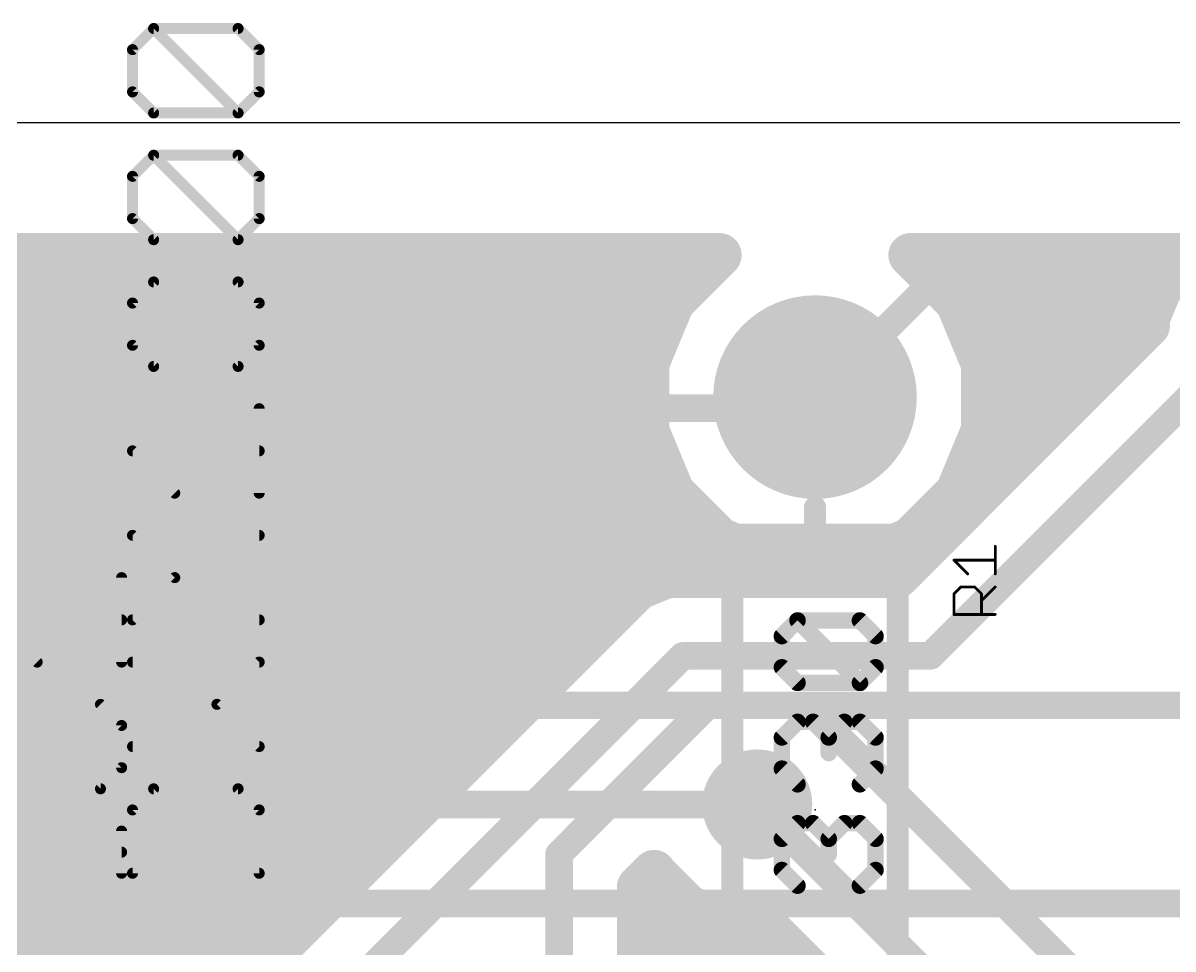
# Model space of a CAD drawing. Extents: x -9 to 55.5, y -1.4 to 36.5.
# Drawn here: x 11.74 to 22.35, y 27.93 to 36.47 of the extents above; entities that cross this region are included whole.
import ezdxf

# ---------------------------------------------------------------- set-up
doc = ezdxf.new("R2010")
doc.units = 0
for name, color, linetype in [('1', 22, 'CONTINUOUS'), ('16', 175, 'CONTINUOUS'), ('17', 82, 'CONTINUOUS'), ('18', 82, 'CONTINUOUS'), ('20', 7, 'CONTINUOUS'), ('21', 253, 'CONTINUOUS'), ('23', 7, 'CONTINUOUS'), ('25', 253, 'CONTINUOUS'), ('27', 253, 'CONTINUOUS')]:
    doc.layers.add(name, color=color, linetype=linetype)

# ---------------------------------------------------------------- blocks, each defined once
blk = doc.blocks.new('ROUNDP')
at = {"const_width": 0.5}
blk.add_lwpolyline([(0, -0.25, 1), (0, 0.25, 1), (0, -0.25)], format="xyb", dxfattribs=at)
blk = doc.blocks.new('ROUNDV')
at = {"const_width": 0.5}
blk.add_lwpolyline([(0, -0.25, 1), (0, 0.25, 1), (0, -0.25)], format="xyb", dxfattribs=at)

msp = doc.modelspace()

# ---------------------------------------------------------------- linework, layer by layer
at = {"layer": '1'}
for points, const_width in [([(1.2192, 34.3308), (18.1696, 34.3308)], 0.4064), ([(18.1696, 34.3308), (17.7365, 33.8977)], 0.4064), ([(19.2024, 33.147), (20.3454, 34.29)], 0.254), ([(20.3454, 34.29), (40.005, 34.29)], 0.254), ([(1.2192, 34.1376), (17.9764, 34.1376)], 0.4064), ([(17.7365, 33.8977), (17.636, 33.655)], 0.4064), ([(1.2192, 33.7312), (17.6675, 33.7312)], 0.4064), ([(17.636, 33.655), (9.9119, 33.655)], 0.4064), ([(19.2024, 33.147), (19.05, 33.02)], 0.254), ([(18.9738, 32.9184), (19.05, 33.02)], 0.254), ([(18.9738, 32.9184), (10.0584, 32.9184)], 0.254), ([(22.6314, 30.1752), (10.0584, 30.1752)], 0.254), ([(18.5166, 29.2608), (10.5156, 29.2608)], 0.254), ([(23.7744, 28.3464), (10.9728, 28.3464)], 0.254)]:
    msp.add_lwpolyline(points, dxfattribs=dict(at, const_width=const_width))
for points, const_width in [([(18.2415, 34.259, 1), (18.0978, 34.4026)], 0.2032), ([(18.1696, 34.2292, 1), (18.1696, 34.4324)], 0.2032), ([(20.3454, 34.3535, 1), (20.3454, 34.2265)], 0.127), ([(20.3903, 34.2451, 1), (20.3005, 34.3349)], 0.127), ([(17.9764, 34.036, 1), (17.9764, 34.2392)], 0.2032), ([(17.8303, 33.8588, 1), (17.6426, 33.9365)], 0.2032), ([(17.6646, 33.9695, 1), (17.8083, 33.8258)], 0.2032), ([(17.6675, 33.6296, 1), (17.6675, 33.8328)], 0.2032), ([(17.5421, 33.6939, 1), (17.7298, 33.6161)], 0.2032), ([(17.636, 33.5534, 1), (17.636, 33.7566)], 0.2032), ([(19.1575, 33.1919, 1), (19.2473, 33.1021)], 0.127), ([(19.2431, 33.0982, 1), (19.1617, 33.1958)], 0.127), ([(19.0093, 33.0688, 1), (19.0907, 32.9712)], 0.127), ([(19.1008, 32.9819, 1), (18.9992, 33.0581)], 0.127), ([(18.923, 32.9565, 1), (19.0246, 32.8803)], 0.127), ([(18.9738, 32.8549, 1), (18.9738, 32.9819)], 0.127), ([(18.5166, 29.1973, 1), (18.5166, 29.3243)], 0.127)]:
    msp.add_lwpolyline(points, format="xyb", dxfattribs=dict(at, const_width=const_width))
at = {"layer": '16'}
for points, const_width in [([(1.2192, 34.3308), (18.1696, 34.3308)], 0.4064), ([(18.1696, 34.3308), (17.7365, 33.8977)], 0.4064), ([(20.3635, 33.8977), (19.9304, 34.3308)], 0.4064), ([(19.9304, 34.3308), (22.5449, 34.3308)], 0.4064), ([(22.5449, 34.3308), (22.2355, 34.0215)], 0.4064), ([(1.2192, 34.1376), (17.9764, 34.1376)], 0.4064), ([(20.1236, 34.1376), (22.3517, 34.1376)], 0.4064), ([(22.2355, 34.0215), (22.1234, 33.7507)], 0.4064), ([(17.7365, 33.8977), (17.5006, 33.3282)], 0.4064), ([(20.5994, 33.3282), (20.3635, 33.8977)], 0.4064), ([(1.2192, 33.7312), (17.6675, 33.7312)], 0.4064), ([(22.1234, 33.6807), (19.8117, 31.369)], 0.4064), ([(20.4325, 33.7312), (22.1234, 33.7312)], 0.4064), ([(22.1234, 33.7507), (22.1234, 33.6807)], 0.4064), ([(1.2192, 33.3248), (17.5006, 33.3248)], 0.4064), ([(17.5006, 33.3282), (17.5006, 32.7118)], 0.4064), ([(22.86, 33.3756), (20.1168, 30.6324)], 0.254), ([(20.5994, 32.7118), (20.5994, 33.3282)], 0.4064), ([(20.5994, 33.3248), (21.7675, 33.3248)], 0.4064), ([(1.2192, 32.9184), (17.5006, 32.9184)], 0.4064), ([(20.5994, 32.9184), (21.3611, 32.9184)], 0.4064), ([(17.5006, 32.7118), (17.7365, 32.1423)], 0.4064), ([(20.3635, 32.1423), (20.5994, 32.7118)], 0.4064), ([(1.2192, 32.512), (17.5834, 32.512)], 0.4064), ([(20.5166, 32.512), (20.9547, 32.512)], 0.4064), ([(1.2192, 32.1056), (17.7732, 32.1056)], 0.4064), ([(17.7365, 32.1423), (18.1723, 31.7065)], 0.4064), ([(19.9277, 31.7065), (20.3635, 32.1423)], 0.4064), ([(20.3268, 32.1056), (20.5483, 32.1056)], 0.4064), ([(1.2192, 31.6992), (18.1899, 31.6992)], 0.4064), ([(18.1723, 31.7065), (18.7418, 31.4706)], 0.4064), ([(19.3582, 31.4706), (19.9277, 31.7065)], 0.4064), ([(19.9101, 31.6992), (20.1419, 31.6992)], 0.4064), ([(18.7418, 31.4706), (19.3582, 31.4706)], 0.4064), ([(17.6843, 31.369), (17.4135, 31.2569)], 0.4064), ([(19.8117, 31.369), (17.6843, 31.369)], 0.4064), ([(1.2192, 31.2928), (17.5003, 31.2928)], 0.4064), ([(17.4135, 31.2569), (17.2063, 31.0496)], 0.4064), ([(17.2063, 31.0496), (11.4913, 25.3346)], 0.4064), ([(1.2192, 30.8864), (17.0431, 30.8864)], 0.4064), ([(1.2192, 30.48), (16.6367, 30.48)], 0.4064), ([(17.8308, 30.6324), (12.1158, 24.9174)], 0.254), ([(20.1168, 30.6324), (17.8308, 30.6324)], 0.254), ([(1.2192, 30.0736), (16.2303, 30.0736)], 0.4064), ([(18.0594, 30.1752), (16.6878, 28.8036)], 0.254), ([(18.9738, 30.1752), (18.0594, 30.1752)], 0.254), ([(22.6314, 26.5176), (18.9738, 30.1752)], 0.254), ([(1.2192, 29.6672), (15.8239, 29.6672)], 0.4064), ([(1.2192, 29.2608), (15.4175, 29.2608)], 0.4064), ([(29.0322, 18.7452), (18.5166, 29.2608)], 0.254), ([(1.2192, 28.8544), (15.0111, 28.8544)], 0.4064), ([(16.6878, 28.8036), (16.6878, 21.9456)], 0.254), ([(17.4244, 28.4985), (17.5646, 28.6387)], 0.4064), ([(17.5646, 28.6387), (17.5691, 28.6277)], 0.4064), ([(17.5691, 28.6277), (17.8835, 28.3133)], 0.4064), ([(17.4244, 22.2507), (17.4244, 28.4985)], 0.4064), ([(1.2192, 28.448), (14.6047, 28.448)], 0.4064), ([(17.4244, 28.448), (17.7489, 28.448)], 0.4064), ([(17.8835, 28.3133), (18.2943, 28.1432)], 0.4064), ([(18.2943, 28.1432), (18.5925, 28.1432)], 0.4064), ([(18.5925, 28.1432), (27.9873, 18.7484)], 0.4064), ([(1.2192, 28.0416), (14.1983, 28.0416)], 0.4064), ([(17.4244, 28.0416), (18.6941, 28.0416)], 0.4064)]:
    msp.add_lwpolyline(points, dxfattribs=dict(at, const_width=const_width))
for points, const_width in [([(18.2415, 34.259, 1), (18.0978, 34.4026)], 0.2032), ([(18.1696, 34.2292, 1), (18.1696, 34.4324)], 0.2032), ([(20.0022, 34.4026, 1), (19.8585, 34.259)], 0.2032), ([(19.9304, 34.4324, 1), (19.9304, 34.2292)], 0.2032), ([(17.9764, 34.036, 1), (17.9764, 34.2392)], 0.2032), ([(20.1236, 34.2392, 1), (20.1236, 34.036)], 0.2032), ([(22.3517, 34.036, 1), (22.3517, 34.2392)], 0.2032), ([(22.1637, 34.0933, 1), (22.3074, 33.9496)], 0.2032), ([(22.3294, 33.9826, 1), (22.1417, 34.0603)], 0.2032), ([(17.8303, 33.8588, 1), (17.6426, 33.9365)], 0.2032), ([(20.4574, 33.9365, 1), (20.2696, 33.8588)], 0.2032), ([(17.6646, 33.9695, 1), (17.8083, 33.8258)], 0.2032), ([(20.2917, 33.8258, 1), (20.4354, 33.9695)], 0.2032), ([(17.6675, 33.6296, 1), (17.6675, 33.8328)], 0.2032), ([(20.4325, 33.8328, 1), (20.4325, 33.6296)], 0.2032), ([(22.225, 33.7507, 1), (22.0218, 33.7507)], 0.2032), ([(22.0295, 33.7896, 1), (22.2173, 33.7118)], 0.2032), ([(22.1952, 33.6089, 1), (22.0516, 33.7526)], 0.2032), ([(22.1234, 33.6296, 1), (22.1234, 33.8328)], 0.2032), ([(22.0218, 33.6807, 1), (22.225, 33.6807)], 0.2032), ([(17.6022, 33.3282, 1), (17.399, 33.3282)], 0.2032), ([(17.4067, 33.3671, 1), (17.5945, 33.2893)], 0.2032), ([(17.5006, 33.2232, 1), (17.5006, 33.4264)], 0.2032), ([(20.701, 33.3282, 1), (20.4978, 33.3282)], 0.2032), ([(20.5994, 33.4264, 1), (20.5994, 33.2232)], 0.2032), ([(20.5055, 33.2893, 1), (20.6933, 33.3671)], 0.2032), ([(21.7675, 33.2232, 1), (21.7675, 33.4264)], 0.2032), ([(17.5006, 32.8168, 1), (17.5006, 33.02)], 0.2032), ([(20.5994, 33.02, 1), (20.5994, 32.8168)], 0.2032), ([(21.3611, 32.8168, 1), (21.3611, 33.02)], 0.2032), ([(17.5945, 32.7507, 1), (17.4067, 32.6729)], 0.2032), ([(20.6933, 32.6729, 1), (20.5055, 32.7507)], 0.2032), ([(17.399, 32.7118, 1), (17.6022, 32.7118)], 0.2032), ([(20.4978, 32.7118, 1), (20.701, 32.7118)], 0.2032), ([(17.5834, 32.4104, 1), (17.5834, 32.6136)], 0.2032), ([(20.5166, 32.6136, 1), (20.5166, 32.4104)], 0.2032), ([(20.9547, 32.4104, 1), (20.9547, 32.6136)], 0.2032), ([(17.8083, 32.2142, 1), (17.6646, 32.0705)], 0.2032), ([(17.6426, 32.1035, 1), (17.8303, 32.1812)], 0.2032), ([(17.7732, 32.004, 1), (17.7732, 32.2072)], 0.2032), ([(20.3268, 32.2072, 1), (20.3268, 32.004)], 0.2032), ([(20.2696, 32.1812, 1), (20.4574, 32.1035)], 0.2032), ([(20.4354, 32.0705, 1), (20.2917, 32.2142)], 0.2032), ([(20.5483, 32.004, 1), (20.5483, 32.2072)], 0.2032), ([(18.2112, 31.8003, 1), (18.1335, 31.6126)], 0.2032), ([(18.1005, 31.6346, 1), (18.2442, 31.7783)], 0.2032), ([(18.1899, 31.5976, 1), (18.1899, 31.8008)], 0.2032), ([(19.9101, 31.8008, 1), (19.9101, 31.5976)], 0.2032), ([(19.8558, 31.7783, 1), (19.9995, 31.6346)], 0.2032), ([(19.9665, 31.6126, 1), (19.8888, 31.8003)], 0.2032), ([(20.1419, 31.5976, 1), (20.1419, 31.8008)], 0.2032), ([(18.7418, 31.5722, 1), (18.7418, 31.369)], 0.2032), ([(18.7029, 31.3767, 1), (18.7807, 31.5645)], 0.2032), ([(19.3193, 31.5645, 1), (19.3971, 31.3767)], 0.2032), ([(19.3582, 31.369, 1), (19.3582, 31.5722)], 0.2032), ([(17.6843, 31.4706, 1), (17.6843, 31.2674)], 0.2032), ([(17.7232, 31.2751, 1), (17.6454, 31.4629)], 0.2032), ([(19.7398, 31.4408, 1), (19.8835, 31.2972)], 0.2032), ([(19.8117, 31.2674, 1), (19.8117, 31.4706)], 0.2032), ([(17.3747, 31.3507, 1), (17.4524, 31.163)], 0.2032), ([(17.4854, 31.185, 1), (17.3417, 31.3287)], 0.2032), ([(17.5003, 31.1912, 1), (17.5003, 31.3944)], 0.2032), ([(17.1345, 31.1215, 1), (17.2782, 30.9778)], 0.2032), ([(17.2782, 30.9778, 1), (17.1345, 31.1215)], 0.2032), ([(17.0431, 30.7848, 1), (17.0431, 30.988)], 0.2032), ([(16.6367, 30.3784, 1), (16.6367, 30.5816)], 0.2032), ([(17.8308, 30.6959, 1), (17.8308, 30.5689)], 0.127), ([(17.8757, 30.5875, 1), (17.7859, 30.6773)], 0.127), ([(20.0719, 30.6773, 1), (20.1617, 30.5875)], 0.127), ([(20.1168, 30.5689, 1), (20.1168, 30.6959)], 0.127), ([(16.2303, 29.972, 1), (16.2303, 30.1752)], 0.2032), ([(18.0594, 30.2387, 1), (18.0594, 30.1117)], 0.127), ([(18.1043, 30.1303, 1), (18.0145, 30.2201)], 0.127), ([(19.0187, 30.2201, 1), (18.9289, 30.1303)], 0.127), ([(18.9738, 30.1117, 1), (18.9738, 30.2387)], 0.127), ([(15.8239, 29.5656, 1), (15.8239, 29.7688)], 0.2032), ([(15.4175, 29.1592, 1), (15.4175, 29.3624)], 0.2032), ([(18.5615, 29.3057, 1), (18.4717, 29.2159)], 0.127), ([(15.0111, 28.7528, 1), (15.0111, 28.956)], 0.2032), ([(16.7513, 28.8036, 1), (16.6243, 28.8036)], 0.127), ([(16.6429, 28.8485, 1), (16.7327, 28.7587)], 0.127), ([(17.6585, 28.6776, 1), (17.4707, 28.5998)], 0.2032), ([(17.641, 28.6996, 1), (17.4973, 28.5559)], 0.2032), ([(17.6364, 28.5669, 1), (17.4928, 28.7105)], 0.2032), ([(17.526, 28.4985, 1), (17.3228, 28.4985)], 0.2032), ([(17.3526, 28.5703, 1), (17.4962, 28.4266)], 0.2032), ([(17.4753, 28.5889, 1), (17.663, 28.6666)], 0.2032), ([(14.6047, 28.3464, 1), (14.6047, 28.5496)], 0.2032), ([(17.4244, 28.5496, 1), (17.4244, 28.3464)], 0.2032), ([(17.7489, 28.3464, 1), (17.7489, 28.5496)], 0.2032), ([(17.9224, 28.4072, 1), (17.8446, 28.2195)], 0.2032), ([(17.8117, 28.2415, 1), (17.9554, 28.3852)], 0.2032), ([(18.2943, 28.2448, 1), (18.2943, 28.0416)], 0.2032), ([(18.6643, 28.215, 1), (18.5206, 28.0714)], 0.2032), ([(18.5925, 28.0416, 1), (18.5925, 28.2448)], 0.2032), ([(14.1983, 27.94, 1), (14.1983, 28.1432)], 0.2032), ([(17.4244, 28.1432, 1), (17.4244, 27.94)], 0.2032), ([(18.2554, 28.0493, 1), (18.3332, 28.2371)], 0.2032), ([(18.6941, 27.94, 1), (18.6941, 28.1432)], 0.2032)]:
    msp.add_lwpolyline(points, format="xyb", dxfattribs=dict(at, const_width=const_width))
at = {"layer": '20'}
msp.add_line((55.55, 35.55), (0, 35.55), dxfattribs=at)
at = {"layer": '21'}
for points, const_width in [([(19.05, 31.75), (19.05, 32.004)], 0.2032), ([(18.288, 26.67), (18.288, 31.75)], 0.2032), ([(18.288, 31.75), (19.05, 31.75)], 0.2032), ([(19.05, 31.75), (19.812, 31.75)], 0.2032), ([(19.812, 31.75), (19.812, 26.67)], 0.2032), ([(18.7445, 30.8148), (18.8885, 30.9589)], 0.1524), ([(18.8885, 30.9589), (19.4647, 30.9589)], 0.1524), ([(19.4647, 30.3827), (18.8885, 30.9589)], 0.1524), ([(19.4647, 30.9589), (19.6088, 30.8148)], 0.1524), ([(18.7445, 30.5267), (18.7445, 30.8148)], 0.1524), ([(19.6088, 30.8148), (19.6088, 30.5267)], 0.1524), ([(18.8885, 30.3827), (18.7445, 30.5267)], 0.1524), ([(19.6088, 30.5267), (19.4647, 30.3827)], 0.1524), ([(19.4647, 30.3827), (18.8885, 30.3827)], 0.1524), ([(18.7445, 29.8793), (18.8885, 30.0234)], 0.1524), ([(18.8885, 30.0234), (19.0326, 30.0234)], 0.1524), ([(19.0326, 30.0234), (19.1766, 29.8793)], 0.1524), ([(19.1766, 29.8793), (19.3207, 30.0234)], 0.1524), ([(19.3207, 30.0234), (19.4647, 30.0234)], 0.1524), ([(19.4647, 30.0234), (19.6088, 29.8793)], 0.1524), ([(18.7445, 29.5912), (18.7445, 29.8793)], 0.1524), ([(19.1766, 29.8793), (19.1766, 29.7353)], 0.1524), ([(19.6088, 29.8793), (19.6088, 29.5912)], 0.1524), ([(18.8885, 29.4472), (18.7445, 29.5912)], 0.1524), ([(19.6088, 29.5912), (19.4647, 29.4472)], 0.1524), ([(18.7445, 28.9438), (18.8885, 29.0879)], 0.1524), ([(18.8885, 29.0879), (19.0326, 29.0879)], 0.1524), ([(19.0326, 29.0879), (19.1766, 28.9438)], 0.1524), ([(19.1766, 28.9438), (19.3207, 29.0879)], 0.1524), ([(19.3207, 29.0879), (19.4647, 29.0879)], 0.1524), ([(19.4647, 29.0879), (19.6088, 28.9438)], 0.1524), ([(18.7445, 28.6557), (18.7445, 28.9438)], 0.1524), ([(19.1766, 28.9438), (19.1766, 28.7998)], 0.1524), ([(19.6088, 28.9438), (19.6088, 28.6557)], 0.1524), ([(18.8885, 28.5116), (18.7445, 28.6557)], 0.1524), ([(19.6088, 28.6557), (19.4647, 28.5116)], 0.1524)]:
    msp.add_lwpolyline(points, dxfattribs=dict(at, const_width=const_width))
for points, const_width in [([(19.1008, 32.004, 1), (18.9992, 32.004)], 0.1016), ([(18.3388, 31.75, 1), (18.2372, 31.75)], 0.1016), ([(18.288, 31.8008, 1), (18.288, 31.6992)], 0.1016), ([(19.05, 31.8008, 1), (19.05, 31.6992)], 0.1016), ([(19.05, 31.6992, 1), (19.05, 31.8008)], 0.1016), ([(19.8628, 31.75, 1), (19.7612, 31.75)], 0.1016), ([(19.812, 31.6992, 1), (19.812, 31.8008)], 0.1016), ([(18.9992, 31.75, 1), (19.1008, 31.75)], 0.1016), ([(18.8885, 30.997, 1), (18.8885, 30.9208)], 0.0762), ([(18.9155, 30.9858, 1), (18.8616, 30.932)], 0.0762), ([(18.9155, 30.932, 1), (18.8616, 30.9858)], 0.0762), ([(19.4917, 30.9858, 1), (19.4378, 30.932)], 0.0762), ([(19.4647, 30.9208, 1), (19.4647, 30.997)], 0.0762), ([(18.7175, 30.8418, 1), (18.7714, 30.7879)], 0.0762), ([(18.7826, 30.8148, 1), (18.7064, 30.8148)], 0.0762), ([(19.6469, 30.8148, 1), (19.5707, 30.8148)], 0.0762), ([(19.5819, 30.7879, 1), (19.6357, 30.8418)], 0.0762), ([(18.7714, 30.5537, 1), (18.7175, 30.4998)], 0.0762), ([(19.6357, 30.4998, 1), (19.5819, 30.5537)], 0.0762), ([(18.7064, 30.5267, 1), (18.7826, 30.5267)], 0.0762), ([(19.5707, 30.5267, 1), (19.6469, 30.5267)], 0.0762), ([(18.8885, 30.4208, 1), (18.8885, 30.3446)], 0.0762), ([(18.8616, 30.3557, 1), (18.9155, 30.4096)], 0.0762), ([(19.4378, 30.4096, 1), (19.4917, 30.3557)], 0.0762), ([(19.4378, 30.3557, 1), (19.4917, 30.4096)], 0.0762), ([(19.4647, 30.3446, 1), (19.4647, 30.4208)], 0.0762), ([(18.8885, 30.0615, 1), (18.8885, 29.9853)], 0.0762), ([(18.9155, 29.9964, 1), (18.8616, 30.0503)], 0.0762), ([(19.0595, 30.0503, 1), (19.0056, 29.9964)], 0.0762), ([(19.0326, 29.9853, 1), (19.0326, 30.0615)], 0.0762), ([(19.3207, 30.0615, 1), (19.3207, 29.9853)], 0.0762), ([(19.3476, 29.9964, 1), (19.2937, 30.0503)], 0.0762), ([(19.4917, 30.0503, 1), (19.4378, 29.9964)], 0.0762), ([(19.4647, 29.9853, 1), (19.4647, 30.0615)], 0.0762), ([(18.7175, 29.9063, 1), (18.7714, 29.8524)], 0.0762), ([(18.7826, 29.8793, 1), (18.7064, 29.8793)], 0.0762), ([(19.2147, 29.8793, 1), (19.1385, 29.8793)], 0.0762), ([(19.1497, 29.9063, 1), (19.2036, 29.8524)], 0.0762), ([(19.1497, 29.8524, 1), (19.2036, 29.9063)], 0.0762), ([(19.6469, 29.8793, 1), (19.5707, 29.8793)], 0.0762), ([(19.5819, 29.8524, 1), (19.6357, 29.9063)], 0.0762), ([(19.1385, 29.7353, 1), (19.2147, 29.7353)], 0.0762), ([(18.7714, 29.6182, 1), (18.7175, 29.5643)], 0.0762), ([(18.7064, 29.5912, 1), (18.7826, 29.5912)], 0.0762), ([(19.5707, 29.5912, 1), (19.6469, 29.5912)], 0.0762), ([(19.6357, 29.5643, 1), (19.5819, 29.6182)], 0.0762), ([(18.8616, 29.4202, 1), (18.9155, 29.4741)], 0.0762), ([(19.4378, 29.4741, 1), (19.4917, 29.4202)], 0.0762), ([(18.8885, 29.126, 1), (18.8885, 29.0498)], 0.0762), ([(18.9155, 29.0609, 1), (18.8616, 29.1148)], 0.0762), ([(19.0595, 29.1148, 1), (19.0056, 29.0609)], 0.0762), ([(19.0326, 29.0498, 1), (19.0326, 29.126)], 0.0762), ([(19.3207, 29.126, 1), (19.3207, 29.0498)], 0.0762), ([(19.3476, 29.0609, 1), (19.2937, 29.1148)], 0.0762), ([(19.4917, 29.1148, 1), (19.4378, 29.0609)], 0.0762), ([(19.4647, 29.0498, 1), (19.4647, 29.126)], 0.0762), ([(18.7175, 28.9708, 1), (18.7714, 28.9169)], 0.0762), ([(18.7826, 28.9438, 1), (18.7064, 28.9438)], 0.0762), ([(19.2147, 28.9438, 1), (19.1385, 28.9438)], 0.0762), ([(19.1497, 28.9708, 1), (19.2036, 28.9169)], 0.0762), ([(19.1497, 28.9169, 1), (19.2036, 28.9708)], 0.0762), ([(19.6469, 28.9438, 1), (19.5707, 28.9438)], 0.0762), ([(19.5819, 28.9169, 1), (19.6357, 28.9708)], 0.0762), ([(19.1385, 28.7998, 1), (19.2147, 28.7998)], 0.0762), ([(18.7714, 28.6826, 1), (18.7175, 28.6288)], 0.0762), ([(18.7064, 28.6557, 1), (18.7826, 28.6557)], 0.0762), ([(19.5707, 28.6557, 1), (19.6469, 28.6557)], 0.0762), ([(19.6357, 28.6288, 1), (19.5819, 28.6826)], 0.0762), ([(18.8616, 28.4847, 1), (18.9155, 28.5386)], 0.0762), ([(19.4378, 28.5386, 1), (19.4917, 28.4847)], 0.0762)]:
    msp.add_lwpolyline(points, format="xyb", dxfattribs=dict(at, const_width=const_width))
at = {"layer": '23'}
msp.add_point((19.05, 29.21), dxfattribs=at)
at = {"layer": '25'}
for points, const_width in [([(20.7201, 31.6427, 1), (20.7073, 31.6427)], 0.0127), ([(20.3369, 31.5201, 1), (20.3279, 31.5111)], 0.0127), ([(20.3324, 31.5219, 1), (20.3324, 31.5092)], 0.0127), ([(20.7137, 31.5092, 1), (20.7137, 31.5219)], 0.0127), ([(12.6746, 31.3544, 1), (12.6238, 31.3544)], 0.0508), ([(20.455, 31.384, 1), (20.464, 31.393)], 0.0127), ([(20.7073, 31.3885, 1), (20.7201, 31.3885)], 0.0127), ([(20.3387, 31.2049, 1), (20.326, 31.2049)], 0.0127), ([(20.3279, 31.2094, 1), (20.3369, 31.2005)], 0.0127), ([(20.3959, 31.2749, 1), (20.3959, 31.2622)], 0.0127), ([(20.4004, 31.264, 1), (20.3914, 31.273)], 0.0127), ([(20.5275, 31.273, 1), (20.5185, 31.264)], 0.0127), ([(20.523, 31.2622, 1), (20.523, 31.2749)], 0.0127), ([(20.5929, 31.2049, 1), (20.5802, 31.2049)], 0.0127), ([(20.5821, 31.2005, 1), (20.5911, 31.2094)], 0.0127), ([(20.7182, 31.264, 1), (20.7092, 31.273)], 0.0127), ([(20.5821, 31.1459, 1), (20.5911, 31.1369)], 0.0127), ([(12.6492, 30.9392, 1), (12.6492, 30.99)], 0.0508), ([(20.326, 31.0143, 1), (20.3387, 31.0143)], 0.0127), ([(20.3324, 31.0206, 1), (20.3324, 31.0079)], 0.0127), ([(20.5802, 31.0143, 1), (20.5929, 31.0143)], 0.0127), ([(20.7137, 31.0079, 1), (20.7137, 31.0206)], 0.0127), ([(11.8516, 30.5568, 1), (11.8876, 30.5928)], 0.0508), ([(12.6238, 30.5748, 1), (12.6746, 30.5748)], 0.0508), ([(12.4723, 30.203, 1), (12.4363, 30.167)], 0.0508), ([(12.6746, 29.9901, 1), (12.6238, 29.9901)], 0.0508), ([(12.6312, 29.9721, 1), (12.6672, 30.0081)], 0.0508), ([(12.6238, 29.6003, 1), (12.6746, 29.6003)], 0.0508), ([(12.6672, 29.5823, 1), (12.6312, 29.6183)], 0.0508), ([(12.4363, 29.4234, 1), (12.4723, 29.3874)], 0.0508), ([(12.4543, 29.38, 1), (12.4543, 29.4308)], 0.0508), ([(12.6746, 29.0156, 1), (12.6238, 29.0156)], 0.0508), ([(12.6492, 28.7953, 1), (12.6492, 28.8461)], 0.0508), ([(12.6238, 28.6258, 1), (12.6746, 28.6258)], 0.0508)]:
    msp.add_lwpolyline(points, format="xyb", dxfattribs=dict(at, const_width=const_width))
for points, const_width in [([(20.7137, 31.3885), (20.7137, 31.6427)], 0.0254), ([(20.4595, 31.3885), (20.3324, 31.5156)], 0.0254), ([(20.3324, 31.5156), (20.7137, 31.5156)], 0.0254), ([(12.6492, 30.5748), (12.6492, 31.3544)], 0.1016), ([(20.3324, 31.2049), (20.3959, 31.2685)], 0.0254), ([(20.3324, 31.0143), (20.3324, 31.2049)], 0.0254), ([(20.3959, 31.2685), (20.523, 31.2685)], 0.0254), ([(20.523, 31.2685), (20.5866, 31.2049)], 0.0254), ([(20.5866, 31.1414), (20.7137, 31.2685)], 0.0254), ([(20.5866, 31.2049), (20.5866, 31.0143)], 0.0254), ([(11.8696, 30.5748), (11.4798, 30.9646)], 0.1016), ([(11.4798, 30.9646), (12.6492, 30.9646)], 0.1016), ([(20.7137, 31.0143), (20.3324, 31.0143)], 0.0254), ([(12.6492, 29.9901), (12.4543, 30.185)], 0.1016), ([(12.6492, 29.6003), (12.6492, 29.9901)], 0.1016), ([(12.4543, 29.4054), (12.6492, 29.6003)], 0.1016), ([(11.6747, 29.4054), (12.4543, 29.4054)], 0.1016), ([(12.6492, 28.6258), (12.6492, 29.0156)], 0.1016), ([(12.6492, 28.8207), (11.4798, 28.8207)], 0.1016)]:
    msp.add_lwpolyline(points, dxfattribs=dict(at, const_width=const_width))
at = {"layer": '27', "const_width": 0.1016}
for points in [[(12.7498, 36.2269), (12.9447, 36.4218)], [(12.9447, 36.4218), (13.7243, 36.4218)], [(13.7243, 35.6422), (12.9447, 36.4218)], [(13.7243, 36.4218), (13.9192, 36.2269)], [(12.7498, 35.8371), (12.7498, 36.2269)], [(13.9192, 36.2269), (13.9192, 35.8371)], [(12.9447, 35.6422), (12.7498, 35.8371)], [(13.9192, 35.8371), (13.7243, 35.6422)], [(13.7243, 35.6422), (12.9447, 35.6422)], [(12.7498, 35.0575), (12.9447, 35.2524)], [(12.9447, 35.2524), (13.7243, 35.2524)], [(13.7243, 34.4728), (12.9447, 35.2524)], [(13.7243, 35.2524), (13.9192, 35.0575)], [(12.7498, 34.6677), (12.7498, 35.0575)], [(13.9192, 35.0575), (13.9192, 34.6677)], [(12.9447, 34.4728), (12.7498, 34.6677)], [(13.9192, 34.6677), (13.7243, 34.4728)], [(13.7243, 34.4728), (12.9447, 34.4728)], [(12.7498, 33.8881), (12.9447, 34.083)], [(12.9447, 34.083), (13.7243, 34.083)], [(13.7243, 33.3034), (12.9447, 34.083)], [(13.7243, 34.083), (13.9192, 33.8881)], [(12.7498, 33.4983), (12.7498, 33.8881)], [(13.9192, 33.8881), (13.9192, 33.4983)], [(12.9447, 33.3034), (12.7498, 33.4983)], [(13.9192, 33.4983), (13.7243, 33.3034)], [(13.7243, 33.3034), (12.9447, 33.3034)], [(13.9192, 32.134), (13.9192, 32.9136)], [(13.1396, 32.134), (12.7498, 32.5238)], [(12.7498, 32.5238), (13.9192, 32.5238)], [(13.1396, 31.3544), (12.7498, 31.7442)], [(12.7498, 31.7442), (13.9192, 31.7442)], [(12.7498, 30.9646), (13.1396, 31.3544)], [(13.9192, 30.9646), (12.7498, 30.9646)], [(13.9192, 30.5748), (12.7498, 30.5748)], [(13.5294, 30.185), (13.9192, 30.5748)], [(13.9192, 29.7952), (13.5294, 30.185)], [(12.7498, 29.7952), (13.9192, 29.7952)], [(12.9447, 29.4054), (12.7498, 29.2105)], [(13.7243, 29.4054), (12.9447, 29.4054)], [(13.9192, 29.2105), (13.7243, 29.4054)], [(12.7498, 29.2105), (12.7498, 28.6258)], [(13.9192, 28.6258), (13.9192, 29.2105)], [(12.7498, 28.6258), (13.9192, 28.6258)]]:
    msp.add_lwpolyline(points, dxfattribs=at)
at = {"layer": '27', "const_width": 0.0508}
for points in [[(12.9447, 36.4472, 1), (12.9447, 36.3964)], [(12.9627, 36.4397, 1), (12.9267, 36.4038)], [(12.9627, 36.4038, 1), (12.9267, 36.4397)], [(13.7423, 36.4397, 1), (13.7063, 36.4038)], [(13.7243, 36.3964, 1), (13.7243, 36.4472)], [(12.7752, 36.2269, 1), (12.7244, 36.2269)], [(12.7318, 36.2448, 1), (12.7678, 36.2089)], [(13.9446, 36.2269, 1), (13.8938, 36.2269)], [(13.9012, 36.2089, 1), (13.9372, 36.2448)], [(12.7678, 35.855, 1), (12.7318, 35.8191)], [(13.9372, 35.8191, 1), (13.9012, 35.855)], [(12.7244, 35.8371, 1), (12.7752, 35.8371)], [(13.8938, 35.8371, 1), (13.9446, 35.8371)], [(12.9447, 35.6676, 1), (12.9447, 35.6168)], [(12.9267, 35.6242, 1), (12.9627, 35.6601)], [(13.7063, 35.6601, 1), (13.7423, 35.6242)], [(13.7063, 35.6242, 1), (13.7423, 35.6601)], [(13.7243, 35.6168, 1), (13.7243, 35.6676)], [(12.9447, 35.2778, 1), (12.9447, 35.227)], [(12.9627, 35.2703, 1), (12.9267, 35.2344)], [(12.9627, 35.2344, 1), (12.9267, 35.2703)], [(13.7423, 35.2703, 1), (13.7063, 35.2344)], [(13.7243, 35.227, 1), (13.7243, 35.2778)], [(12.7752, 35.0575, 1), (12.7244, 35.0575)], [(12.7318, 35.0754, 1), (12.7678, 35.0395)], [(13.9446, 35.0575, 1), (13.8938, 35.0575)], [(13.9012, 35.0395, 1), (13.9372, 35.0754)], [(12.7678, 34.6856, 1), (12.7318, 34.6497)], [(13.9372, 34.6497, 1), (13.9012, 34.6856)], [(12.7244, 34.6677, 1), (12.7752, 34.6677)], [(13.8938, 34.6677, 1), (13.9446, 34.6677)], [(12.9447, 34.4982, 1), (12.9447, 34.4474)], [(12.9267, 34.4548, 1), (12.9627, 34.4907)], [(13.7063, 34.4907, 1), (13.7423, 34.4548)], [(13.7063, 34.4548, 1), (13.7423, 34.4907)], [(13.7243, 34.4474, 1), (13.7243, 34.4982)], [(12.9447, 34.1084, 1), (12.9447, 34.0576)], [(12.9627, 34.1009, 1), (12.9267, 34.065)], [(12.9627, 34.065, 1), (12.9267, 34.1009)], [(13.7423, 34.1009, 1), (13.7063, 34.065)], [(13.7243, 34.0576, 1), (13.7243, 34.1084)], [(12.7752, 33.8881, 1), (12.7244, 33.8881)], [(12.7318, 33.906, 1), (12.7678, 33.8701)], [(13.9446, 33.8881, 1), (13.8938, 33.8881)], [(13.9012, 33.8701, 1), (13.9372, 33.906)], [(12.7678, 33.5162, 1), (12.7318, 33.4803)], [(13.9372, 33.4803, 1), (13.9012, 33.5162)], [(12.7244, 33.4983, 1), (12.7752, 33.4983)], [(13.8938, 33.4983, 1), (13.9446, 33.4983)], [(12.9447, 33.3288, 1), (12.9447, 33.278)], [(12.9267, 33.2854, 1), (12.9627, 33.3213)], [(13.7063, 33.3213, 1), (13.7423, 33.2854)], [(13.7063, 33.2854, 1), (13.7423, 33.3213)], [(13.7243, 33.278, 1), (13.7243, 33.3288)], [(13.9446, 32.9136, 1), (13.8938, 32.9136)], [(12.7678, 32.5417, 1), (12.7318, 32.5058)], [(12.7498, 32.5492, 1), (12.7498, 32.4984)], [(13.9192, 32.4984, 1), (13.9192, 32.5492)], [(13.1216, 32.116, 1), (13.1576, 32.152)], [(13.8938, 32.134, 1), (13.9446, 32.134)], [(12.7678, 31.7622, 1), (12.7318, 31.7262)], [(12.7498, 31.7696, 1), (12.7498, 31.7188)], [(13.9192, 31.7188, 1), (13.9192, 31.7696)], [(13.1576, 31.3364, 1), (13.1216, 31.3724)], [(13.1216, 31.3364, 1), (13.1576, 31.3724)], [(12.7318, 30.9826, 1), (12.7678, 30.9466)], [(12.7498, 30.99, 1), (12.7498, 30.9392)], [(13.9192, 30.9392, 1), (13.9192, 30.99)], [(12.7498, 30.6002, 1), (12.7498, 30.5494)], [(13.9372, 30.5568, 1), (13.9012, 30.5928)], [(13.9192, 30.5494, 1), (13.9192, 30.6002)], [(13.5474, 30.203, 1), (13.5114, 30.167)], [(13.5114, 30.203, 1), (13.5474, 30.167)], [(12.7498, 29.8206, 1), (12.7498, 29.7698)], [(13.9012, 29.7772, 1), (13.9372, 29.8132)], [(13.9192, 29.7698, 1), (13.9192, 29.8206)], [(12.9447, 29.4308, 1), (12.9447, 29.38)], [(12.9627, 29.3874, 1), (12.9267, 29.4234)], [(13.7423, 29.4234, 1), (13.7063, 29.3874)], [(13.7243, 29.38, 1), (13.7243, 29.4308)], [(12.7318, 29.2285, 1), (12.7678, 29.1925)], [(12.7752, 29.2105, 1), (12.7244, 29.2105)], [(13.9446, 29.2105, 1), (13.8938, 29.2105)], [(13.9012, 29.1925, 1), (13.9372, 29.2285)], [(12.7498, 28.6512, 1), (12.7498, 28.6004)], [(13.9192, 28.6004, 1), (13.9192, 28.6512)], [(12.7244, 28.6258, 1), (12.7752, 28.6258)], [(13.8938, 28.6258, 1), (13.9446, 28.6258)]]:
    msp.add_lwpolyline(points, format="xyb", dxfattribs=at)

# ---------------------------------------------------------------- block references
at = {"layer": '17', "xscale": 1.8796, "yscale": 1.8796, "rotation": 270}
msp.add_blockref('ROUNDP', (19.05, 33.02), dxfattribs=at)
msp.add_blockref('ROUNDP', (19.05, 33.02), dxfattribs=at)
at = {"layer": '18', "xscale": 1.016, "yscale": 1.016}
msp.add_blockref('ROUNDV', (18.5166, 29.2608), dxfattribs=at)
msp.add_blockref('ROUNDV', (18.5166, 29.2608), dxfattribs=at)

doc.saveas('drawing.dxf')
